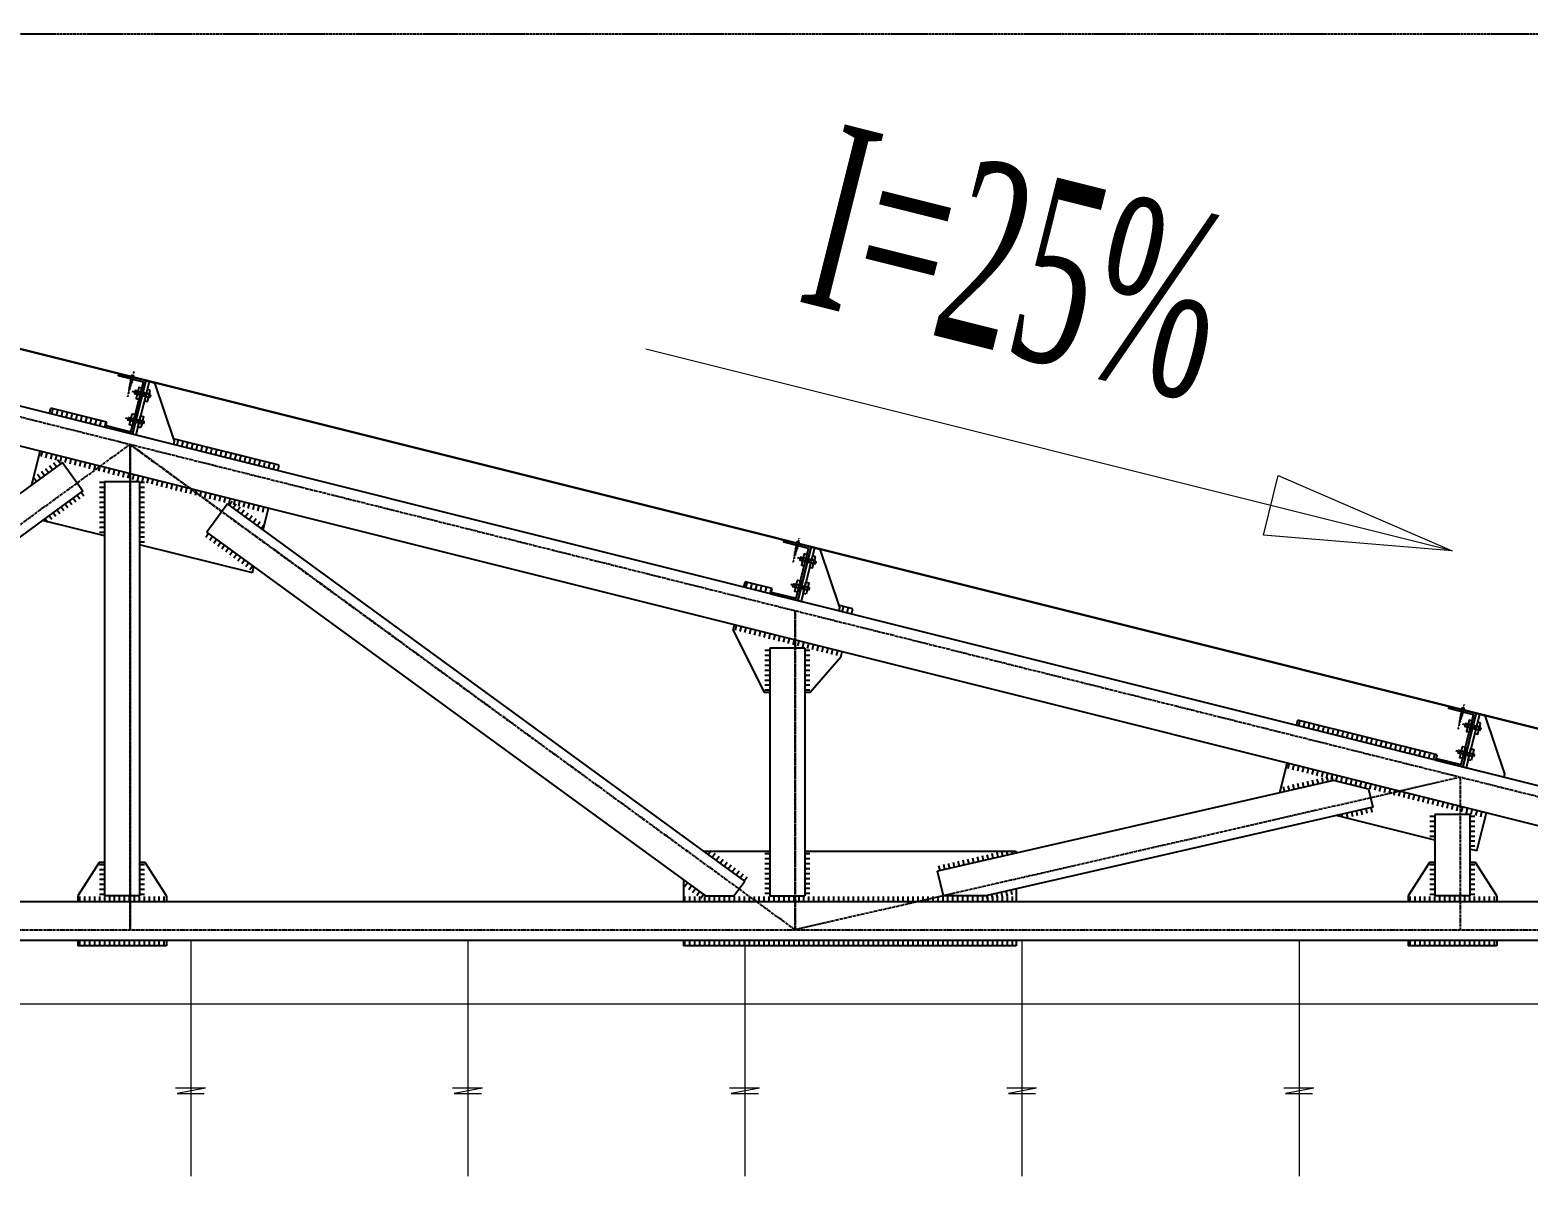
# Model space of a CAD drawing. Header units: millimetres. Extents: x -702765 to 835888, y -645289 to 262.
# Drawn here: x 828795 to 831499, y -292702 to -290635 of the extents above; entities that cross this region are included whole.
import ezdxf
from ezdxf.enums import TextEntityAlignment as Align
from ezdxf.xclip import XClip

# ---------------------------------------------------------------- set-up
doc = ezdxf.new("R2010")
doc.units = ezdxf.units.MM
doc.header["$LTSCALE"] = 0.01
doc.header["$XCLIPFRAME"] = 0
doc.linetypes.add('CENTER', pattern=[2, 1.25, -0.25, 0.25, -0.25])
doc.linetypes.add('CENTERX2', pattern=[4, 2.5, -0.5, 0.5, -0.5])
for name, color, linetype, lineweight in [('251-netdim', 251, 'Continuous', 13), ('cac net ky hieu', 21, 'Continuous', 13), ('CAT', 30, 'Continuous', 30), ('S-TEXT', 7, 'Continuous', 15), ('THAY PHU', 163, 'Continuous', 15)]:
    doc.layers.add(name, color=color, linetype=linetype, lineweight=lineweight)
for name, color, linetype in [('HACTH', 9, 'Continuous'), ('HATCH', 8, 'Continuous'), ('manh', 8, 'Continuous'), ('TEXT', 2, 'Continuous'), ('THAY', 7, 'Continuous'), ('truc', 8, 'CENTER')]:
    doc.layers.add(name, color=color, linetype=linetype)
doc.styles.add('DIM', font='ROMANS.shx', dxfattribs={"width": 0.8})
doc.styles.add('ROMANSssss', font='vntimeh.shx', dxfattribs={"width": 0.55})
doc.dimstyles.new('bo di', dxfattribs={"dimscale": 75, "dimtxt": 2, "dimasz": 1, "dimexe": 1.5, "dimexo": 0, "dimgap": 0.75, "dimtad": 1, "dimdec": 0, "dimtxsty": 'DIM', "dimblk": 'ARCHTICK', "dimcen": 2.5, "dimdle": 1.5, "dimclrd": 256, "dimclre": 256, "dimclrt": 3, "dimadec": 0, "dimazin": 0, "dimtfac": 1, "dimtdec": 0, "dimtix": 1, "dimtmove": 2, "dimatfit": 3, "dimldrblk": 'ARCHTICK', "dimfxl": 0, "dimarcsym": 0})

# ---------------------------------------------------------------- blocks, each defined once
blk = doc.blocks.new('waer')
at = {"layer": '251-netdim', "linetype": 'ByBlock'}
for p, q in [((0, 232.8), (0, -192.4)), ((26.5, -33.8), (-27.5, -33.8)), ((26.5, -33.8), (-24.5, -43.8)), ((-24.5, -43.8), (24.5, -43.8))]:
    blk.add_line(p, q, dxfattribs=at)
blk = doc.blocks.new('SELF-SCREW')
for p, q in [((-1.44, 0), (1.44, 0)), ((-0.84, 0.84), (-0.84, 0.45)), ((-0.58, 1.01), (-0.67, 1.01)), ((-0.58, 0.28), (-0.67, 0.28)), ((0, -8), (-0.61, 0)), ((-0.58, 1.01), (0.58, 1.01)), ((-0.58, 0.28), (0.58, 0.28)), ((-0.57, 0.28), (-0.57, 0.28)), ((-0.54, 1), (-0.54, 1.01)), ((-0.53, 0.28), (-0.51, 0.29)), ((-0.51, 0.99), (-0.49, 1.01)), ((-0.48, 0.97), (-0.44, 1.01)), ((-0.48, 0.28), (-0.39, 0.37)), ((-0.45, 0.95), (-0.39, 1.01)), ((-0.43, 0.92), (-0.34, 1.01)), ((-0.43, 0.28), (-0.37, 0.34)), ((-0.42, 0.89), (-0.4, 0.9)), ((-0.42, 0.38), (-0.4, 0.4)), ((-0.41, 0.84), (-0.41, 0.84)), ((-0.41, 0.84), (-0.41, 0.45)), ((-0.41, 0.45), (-0.41, 0.45)), ((-0.38, 0.28), (-0.34, 0.31)), ((-0.33, 0.28), (-0.31, 0.3)), ((-0.31, 1), (-0.29, 1.01)), ((-0.28, 0.28), (-0.27, 0.28)), ((-0.24, 1.01), (-0.24, 1.01)), ((0.24, 1.01), (-0.24, 1.01)), ((0.24, 0.28), (-0.24, 0.28)), ((0, -8), (0.61, 0)), ((0.25, 1.01), (0.25, 1.01)), ((0.27, 0.28), (0.27, 0.28)), ((0.29, 1), (0.3, 1.01)), ((0.32, 0.28), (0.42, 0.39)), ((0.33, 0.98), (0.35, 1.01)), ((0.36, 0.96), (0.4, 1.01)), ((0.37, 0.28), (0.44, 0.35)), ((0.38, 0.94), (0.45, 1.01)), ((0.4, 0.9), (0.5, 1.01)), ((0.41, 0.87), (0.41, 0.87)), ((0.41, 0.84), (0.41, 0.45)), ((0.41, 0.42), (0.41, 0.42)), ((0.41, 0.28), (0.46, 0.33)), ((0.46, 0.28), (0.49, 0.3)), ((0.51, 0.28), (0.52, 0.29)), ((0.55, 1.01), (0.55, 1.01)), ((0.56, 0.28), (0.56, 0.28)), ((0.67, 1.01), (0.58, 1.01)), ((0.67, 0.28), (0.58, 0.28)), ((0.84, 0.45), (0.84, 0.84)), ((-0.81, -2.37), (0.94, -0.62)), ((-0.75, -3.13), (0.87, -1.51)), ((-0.69, -3.9), (0.81, -2.4)), ((-0.63, -4.66), (0.74, -3.29)), ((-0.6, -2.58), (0.7, -1.27)), ((-0.58, -5.42), (0.67, -4.17)), ((-0.54, -3.34), (0.63, -2.16)), ((-0.52, -6.18), (0.6, -5.06)), ((-0.49, -4.1), (0.57, -3.05)), ((-0.46, -6.94), (0.54, -5.95)), ((-0.43, -4.86), (0.5, -3.93)), ((-0.37, -5.62), (0.43, -4.82)), ((-0.31, -6.39), (0.36, -5.71))]:
    blk.add_line(p, q)
blk.add_lwpolyline([(-1.44, 0), (-1.44, 0.28), (1.44, 0.28), (1.44, 0)])
for centre, start, end in [((-0.67, 0.84), 90, 180), ((-0.67, 0.45), 180, 270), ((-0.58, 0.84), 0, 90), ((-0.58, 0.45), 270, 360), ((-0.24, 0.84), 90, 180), ((-0.24, 0.45), 180, 270), ((0.24, 0.84), 360, 90), ((0.24, 0.45), 270, 0), ((0.58, 0.84), 90, 180), ((0.58, 0.45), 180, 270), ((0.67, 0.84), 0, 90), ((0.67, 0.45), 270, 360)]:
    blk.add_arc(centre, 0.168, start, end)
at = {"layer": 'truc'}
blk.add_line((0, 3.11), (0, -11.13), dxfattribs=at)
blk = doc.blocks.new('maimai')
at = {"layer": 'CAT', "linetype": 'ByBlock'}
blk.add_line((0, 1124.6), (6478.4, -495), dxfattribs=at)
at = {"layer": 'HACTH', "linetype": 'ByBlock'}
for p, q in [((2359, 431.8), (2361.1, 440.5)), ((2367.6, 429.6), (2369.8, 438.3)), ((2376.3, 427.4), (2378.5, 436.1)), ((2385, 425.2), (2387.2, 433.9)), ((2393.7, 423.1), (2395.9, 431.8)), ((2402.4, 420.9), (2404.6, 429.6)), ((2411.1, 418.7), (2413.3, 427.4)), ((2419.8, 416.6), (2422, 425.2)), ((2428.5, 414.4), (2430.7, 423.1)), ((2437.2, 412.2), (2439.4, 420.9)), ((2445.9, 410), (2448, 418.7)), ((2454.6, 407.9), (2456.7, 416.6)), ((2585, 375.3), (2587.1, 384)), ((2593.6, 373.1), (2595.8, 381.8)), ((2602.3, 370.9), (2604.5, 379.6)), ((2339.8, 355.2), (2342, 363.9)), ((2348.5, 353), (2350.7, 361.7)), ((2357.2, 350.8), (2359.4, 359.5)), ((2365.9, 348.6), (2368.1, 357.3)), ((2374.6, 346.5), (2376.7, 355.2)), ((2383.3, 344.3), (2385.4, 353)), ((2611, 368.7), (2613.2, 377.4)), ((2619.7, 366.6), (2621.9, 375.3)), ((2628.4, 364.4), (2630.6, 373.1)), ((2637.1, 362.2), (2639.3, 370.9)), ((2645.8, 360), (2648, 368.7)), ((2654.5, 357.9), (2656.7, 366.6)), ((2663.2, 355.7), (2665.4, 364.4)), ((2671.9, 353.5), (2674.1, 362.2)), ((2680.6, 351.4), (2682.7, 360)), ((2689.3, 349.2), (2691.4, 357.9)), ((2698, 347), (2700.1, 355.7)), ((2706.6, 344.8), (2708.8, 353.5)), ((2345.6, 320.8), (2340.3, 328.1)), ((2352.8, 326.1), (2347.5, 333.4)), ((2360, 331.4), (2354.8, 338.6)), ((2367.3, 336.7), (2362, 343.9)), ((2374.5, 342), (2369.2, 349.2)), ((2392, 342.1), (2394.1, 350.8)), ((2400.6, 339.9), (2402.8, 348.6)), ((2409.3, 337.8), (2411.5, 346.5)), ((2418, 335.6), (2420.2, 344.3)), ((2426.7, 333.4), (2428.9, 342.1)), ((2435.4, 331.3), (2437.6, 339.9)), ((2444.1, 329.1), (2446.3, 337.8)), ((2452.8, 326.9), (2455, 335.6)), ((2461.5, 324.7), (2463.7, 333.4)), ((2470.2, 322.6), (2472.4, 331.3)), ((2478.9, 320.4), (2481.1, 329.1)), ((2487.6, 318.2), (2489.7, 326.9)), ((2496.3, 316), (2498.4, 324.7)), ((2715.3, 342.7), (2717.5, 351.4)), ((2724, 340.5), (2726.2, 349.2)), ((2732.7, 338.3), (2734.9, 347)), ((2741.4, 336.1), (2743.6, 344.8)), ((2750.1, 334), (2752.3, 342.7)), ((2758.8, 331.8), (2761, 340.5)), ((2331.1, 310.3), (2325.8, 317.5)), ((2338.3, 315.6), (2333, 322.8)), ((2454.3, 308.2), (2445.3, 308.2)), ((2454.3, 299.2), (2445.3, 299.2)), ((2505, 313.9), (2507.1, 322.6)), ((2513.6, 311.7), (2515.8, 320.4)), ((2526.2, 308.2), (2517.3, 308.2)), ((2526.2, 299.2), (2517.3, 299.2)), ((2522.3, 309.5), (2524.5, 318.2)), ((2531, 307.4), (2533.2, 316)), ((2539.7, 305.2), (2541.9, 313.9)), ((2548.4, 303), (2550.6, 311.7)), ((2557.1, 300.8), (2559.3, 309.5)), ((2565.8, 298.7), (2568, 307.4)), ((2574.5, 296.5), (2576.7, 305.2)), ((2583.2, 294.3), (2585.4, 303)), ((2591.9, 292.1), (2594.1, 300.8)), ((2600.6, 290), (2602.7, 298.7)), ((2395.2, 268), (2389.9, 275.2)), ((2402.5, 273.3), (2397.2, 280.5)), ((2409.7, 278.5), (2404.4, 285.8)), ((2416.9, 283.8), (2411.6, 291.1)), ((2454.3, 290.3), (2445.3, 290.3)), ((2454.3, 281.3), (2445.3, 281.3)), ((2454.3, 272.4), (2445.3, 272.4)), ((2526.2, 290.3), (2517.3, 290.3)), ((2526.2, 281.3), (2517.3, 281.3)), ((2526.2, 272.4), (2517.3, 272.4)), ((2609.3, 287.8), (2611.4, 296.5)), ((2618, 285.6), (2620.1, 294.3)), ((2626.7, 283.4), (2628.8, 292.1)), ((2635.3, 281.3), (2637.5, 290)), ((2644, 279.1), (2646.2, 287.8)), ((2652.7, 276.9), (2654.9, 285.6)), ((2661.4, 274.8), (2663.6, 283.4)), ((2670.1, 272.6), (2672.3, 281.3)), ((2678.8, 270.4), (2681, 279.1)), ((2679.1, 267.9), (2684.3, 275.1)), ((2687.5, 268.2), (2689.7, 276.9)), ((2696.2, 266.1), (2698.4, 274.8)), ((2704.9, 263.9), (2707.1, 272.6)), ((2713.6, 261.7), (2715.7, 270.4)), ((2351.8, 236.3), (2346.5, 243.5)), ((2359, 241.6), (2353.7, 248.8)), ((2366.3, 246.9), (2361, 254.1)), ((2373.5, 252.1), (2368.2, 259.4)), ((2380.7, 257.4), (2375.5, 264.7)), ((2388, 262.7), (2382.7, 269.9)), ((2454.3, 263.4), (2445.3, 263.4)), ((2454.3, 254.4), (2445.3, 254.4)), ((2454.3, 245.5), (2445.3, 245.5)), ((2526.2, 263.4), (2517.3, 263.4)), ((2526.2, 254.4), (2517.3, 254.4)), ((2526.2, 245.5), (2517.3, 245.5)), ((2686.3, 262.6), (2691.6, 269.8)), ((2693.5, 257.3), (2698.8, 264.6)), ((2700.8, 252), (2706.1, 259.3)), ((2708, 246.8), (2713.3, 254)), ((2715.3, 241.5), (2720.5, 248.7)), ((2722.3, 259.5), (2724.4, 268.2)), ((2722.5, 236.2), (2727.8, 243.4)), ((2731, 257.4), (2733.1, 266.1)), ((2739.7, 255.2), (2741.8, 263.9)), ((2454.3, 236.5), (2445.3, 236.5)), ((2454.3, 227.6), (2445.3, 227.6)), ((2454.3, 218.6), (2445.3, 218.6)), ((2526.2, 236.5), (2517.3, 236.5)), ((2526.2, 227.6), (2517.3, 227.6)), ((2526.2, 218.6), (2517.3, 218.6)), ((2636.7, 209.7), (2641.9, 217)), ((2729.7, 230.9), (2735, 238.2)), ((2737, 225.6), (2742.3, 232.9)), ((2526.2, 209.6), (2517.3, 209.6)), ((2526.2, 200.7), (2517.3, 200.7)), ((2643.9, 204.4), (2649.2, 211.7)), ((2651.1, 199.2), (2656.4, 206.4)), ((2658.4, 193.9), (2663.7, 201.1)), ((2665.6, 188.6), (2670.9, 195.8)), ((2672.9, 183.3), (2678.1, 190.6)), ((2680.1, 178.1), (2685.4, 185.3)), ((2687.4, 172.8), (2692.6, 180)), ((2694.6, 167.5), (2699.9, 174.7)), ((2701.8, 162.2), (2707.1, 169.5)), ((2709.1, 156.9), (2714.4, 164.2)), ((2716.3, 151.7), (2721.6, 158.9)), ((3611.5, 118.6), (3613.7, 127.3)), ((3620.2, 116.4), (3622.4, 125.1)), ((3628.9, 114.3), (3631.1, 123)), ((3637.6, 112.1), (3639.8, 120.8)), ((3646.3, 109.9), (3648.5, 118.6)), ((3655, 107.7), (3657.2, 116.4)), ((3785.4, 75.2), (3787.6, 83.8)), ((3794.1, 73), (3796.3, 81.7)), ((3592.4, 42), (3594.6, 50.7)), ((3601.1, 39.8), (3603.3, 48.5)), ((3609.8, 37.7), (3612, 46.4)), ((3618.5, 35.5), (3620.6, 44.2)), ((3627.2, 33.3), (3629.3, 42)), ((3635.9, 31.1), (3638, 39.8)), ((3644.5, 29), (3646.7, 37.7)), ((3653.2, 26.8), (3655.4, 35.5)), ((3661.9, 24.6), (3664.1, 33.3)), ((3670.6, 22.5), (3672.8, 31.1)), ((3679.3, 20.3), (3681.5, 29)), ((3654.7, 5.4), (3645.8, 5.4)), ((3688, 18.1), (3690.2, 26.8)), ((3696.7, 15.9), (3698.9, 24.6)), ((3705.4, 13.8), (3707.6, 22.5)), ((3714.1, 11.6), (3716.3, 20.3)), ((3726.7, 5.4), (3717.7, 5.4)), ((3722.8, 9.4), (3725, 18.1)), ((3731.5, 7.2), (3733.6, 15.9)), ((3740.2, 5.1), (3742.3, 13.8)), ((3748.9, 2.9), (3751, 11.6)), ((3757.6, 0.7), (3759.7, 9.4)), ((3766.2, -1.5), (3768.4, 7.2)), ((3774.9, -3.6), (3777.1, 5.1)), ((3654.7, -3.6), (3645.8, -3.6)), ((3654.7, -12.5), (3645.8, -12.5)), ((3654.7, -21.5), (3645.8, -21.5)), ((3726.7, -3.6), (3717.7, -3.6)), ((3726.7, -12.5), (3717.7, -12.5)), ((3726.7, -21.5), (3717.7, -21.5)), ((3654.7, -30.5), (3645.8, -30.5)), ((3654.7, -39.4), (3645.8, -39.4)), ((3654.7, -48.4), (3645.8, -48.4)), ((3726.7, -30.5), (3717.7, -30.5)), ((3726.7, -39.4), (3717.7, -39.4)), ((3726.7, -48.4), (3717.7, -48.4)), ((3654.7, -57.3), (3645.8, -57.3)), ((3654.7, -66.3), (3645.8, -66.3)), ((3726.7, -57.3), (3717.7, -57.3)), ((3726.7, -66.3), (3717.7, -66.3)), ((4609, -130.7), (4611.2, -122.1)), ((4617.7, -132.9), (4619.8, -124.2)), ((4626.4, -135.1), (4628.5, -126.4)), ((4635.1, -137.3), (4637.2, -128.6)), ((4643.8, -139.4), (4645.9, -130.7)), ((4652.4, -141.6), (4654.6, -132.9)), ((4661.1, -143.8), (4663.3, -135.1)), ((4669.8, -146), (4672, -137.3)), ((4678.5, -148.1), (4680.7, -139.4)), ((4687.2, -150.3), (4689.4, -141.6)), ((4695.9, -152.5), (4698.1, -143.8)), ((4704.6, -154.6), (4706.8, -146)), ((4713.3, -156.8), (4715.5, -148.1)), ((4722, -159), (4724.2, -150.3)), ((4730.7, -161.2), (4732.9, -152.5)), ((4739.4, -163.3), (4741.5, -154.6)), ((4748.1, -165.5), (4750.2, -156.8)), ((4756.8, -167.7), (4758.9, -159)), ((4765.4, -169.9), (4767.6, -161.2)), ((4774.1, -172), (4776.3, -163.3)), ((4782.8, -174.2), (4785, -165.5)), ((4791.5, -176.4), (4793.7, -167.7)), ((4800.2, -178.6), (4802.4, -169.9)), ((4808.9, -180.7), (4811.1, -172)), ((4817.6, -182.9), (4819.8, -174.2)), ((4826.3, -185.1), (4828.5, -176.4)), ((4835, -187.2), (4837.2, -178.6)), ((4843.7, -189.4), (4845.9, -180.7)), ((4852.4, -191.6), (4854.5, -182.9)), ((4589.8, -207.3), (4592, -198.7)), ((4598.5, -209.5), (4600.7, -200.8)), ((4607.2, -211.7), (4609.4, -203)), ((4615.9, -213.9), (4618.1, -205.2)), ((4624.6, -216), (4626.8, -207.3)), ((4633.3, -218.2), (4635.5, -209.5)), ((4642, -220.4), (4644.2, -211.7)), ((4650.7, -222.6), (4652.9, -213.9)), ((4659.4, -224.7), (4661.5, -216)), ((4583.3, -249), (4581.3, -240.3)), ((4592.1, -247), (4590.1, -238.3)), ((4600.8, -245), (4598.8, -236.3)), ((4609.5, -243), (4607.5, -234.3)), ((4618.3, -241), (4616.3, -232.3)), ((4627, -239), (4625, -230.3)), ((4635.7, -237), (4633.7, -228.3)), ((4644.5, -235), (4642.5, -226.3)), ((4653.2, -233), (4651.2, -224.3)), ((4661.9, -231), (4659.9, -222.3)), ((4668.1, -226.9), (4670.2, -218.2)), ((4670.7, -229), (4668.7, -220.3)), ((4676.8, -229.1), (4678.9, -220.4)), ((4685.4, -231.3), (4687.6, -222.6)), ((4694.1, -233.4), (4696.3, -224.7)), ((4702.8, -235.6), (4705, -226.9)), ((4711.5, -237.8), (4713.7, -229.1)), ((4720.2, -239.9), (4722.4, -231.3)), ((4728.9, -242.1), (4731.1, -233.4)), ((4737.6, -244.3), (4739.8, -235.6)), ((4746.3, -246.5), (4748.5, -237.8)), ((4755, -248.6), (4757.2, -239.9)), ((4763.7, -250.8), (4765.9, -242.1)), ((4772.4, -253), (4774.5, -244.3)), ((4781.1, -255.2), (4783.2, -246.5)), ((4789.8, -257.3), (4791.9, -248.6)), ((4798.5, -259.5), (4800.6, -250.8)), ((4807.1, -261.7), (4809.3, -253)), ((4815.8, -263.8), (4818, -255.2)), ((4824.5, -266), (4826.7, -257.3)), ((4833.2, -268.2), (4835.4, -259.5)), ((4841.9, -270.4), (4844.1, -261.7)), ((4850.6, -272.5), (4852.8, -263.8)), ((4859.3, -274.7), (4861.5, -266)), ((4868, -276.9), (4870.2, -268.2)), ((4688.3, -295.2), (4687.1, -289.9)), ((4697.8, -296.6), (4695.8, -287.9)), ((4706.6, -294.6), (4704.6, -285.9)), ((4715.3, -292.6), (4713.3, -283.9)), ((4724, -290.6), (4722, -281.9)), ((4732.8, -288.6), (4730.8, -279.9)), ((4741.5, -286.6), (4739.5, -277.9)), ((4854.8, -293.8), (4845.8, -293.8)), ((4876.7, -279.1), (4878.9, -270.4)), ((4885.4, -281.2), (4887.5, -272.5)), ((4894.1, -283.4), (4896.2, -274.7)), ((4902.8, -285.6), (4904.9, -276.9)), ((4911.5, -287.8), (4913.6, -279.1)), ((4926.8, -293.8), (4917.8, -293.8)), ((4920.1, -289.9), (4922.3, -281.2)), ((4928.8, -292.1), (4931, -283.4)), ((4937.5, -294.3), (4939.7, -285.6)), ((4854.8, -302.8), (4845.8, -302.8)), ((4854.8, -311.8), (4845.8, -311.8)), ((4854.8, -320.7), (4845.8, -320.7)), ((4926.8, -302.8), (4917.8, -302.8)), ((4926.8, -311.8), (4917.8, -311.8)), ((4926.8, -320.7), (4917.8, -320.7)), ((4854.8, -329.7), (4845.8, -329.7)), ((4926.8, -329.7), (4917.8, -329.7)), ((4926.8, -338.6), (4917.8, -338.6)), ((4926.8, -347.6), (4917.8, -347.6)), ((3543.3, -362.1), (3548.6, -354.9)), ((3550.6, -367.4), (3555.9, -360.2)), ((3557.8, -372.7), (3563.1, -365.4)), ((3565.1, -378), (3570.3, -370.7)), ((3572.3, -383.2), (3577.6, -376)), ((3654.7, -361.3), (3645.8, -361.3)), ((3654.7, -370.2), (3645.8, -370.2)), ((3726.7, -361.3), (3717.7, -361.3)), ((3726.7, -370.2), (3717.7, -370.2)), ((3988, -385.4), (3986, -376.7)), ((3996.7, -383.4), (3994.7, -374.7)), ((4005.4, -381.4), (4003.4, -372.7)), ((4014.2, -379.4), (4012.2, -370.7)), ((4022.9, -377.4), (4020.9, -368.7)), ((4031.6, -375.4), (4029.6, -366.7)), ((4040.4, -373.4), (4038.4, -364.7)), ((4049.1, -371.4), (4047.1, -362.7)), ((4057.8, -369.4), (4055.8, -360.7)), ((4066.6, -367.4), (4064.6, -358.7)), ((4075.3, -365.4), (4073.3, -356.7)), ((4084, -363.4), (4082.5, -356.9)), ((4092.8, -361.4), (4091.7, -356.9)), ((2454.3, -380.8), (2445.3, -380.8)), ((2454.3, -389.8), (2445.3, -389.8)), ((2454.3, -398.7), (2445.3, -398.7)), ((2526.2, -380.8), (2517.3, -380.8)), ((2526.2, -389.8), (2517.3, -389.8)), ((2526.2, -398.7), (2517.3, -398.7)), ((3579.5, -388.5), (3584.8, -381.3)), ((3586.8, -393.8), (3592.1, -386.6)), ((3594, -399.1), (3599.3, -391.8)), ((3601.3, -404.4), (3606.5, -397.1)), ((3608.5, -409.6), (3613.8, -402.4)), ((3654.7, -379.2), (3645.8, -379.2)), ((3654.7, -388.1), (3645.8, -388.1)), ((3654.7, -397.1), (3645.8, -397.1)), ((3726.7, -379.2), (3717.7, -379.2)), ((3726.7, -388.1), (3717.7, -388.1)), ((3726.7, -397.1), (3717.7, -397.1)), ((3961.8, -391.4), (3959.8, -382.7)), ((3970.5, -389.4), (3968.5, -380.7)), ((3979.2, -387.4), (3977.2, -378.7)), ((4854.8, -380.8), (4845.8, -380.8)), ((4854.8, -389.8), (4845.8, -389.8)), ((4854.8, -398.7), (4845.8, -398.7)), ((4926.8, -380.8), (4917.8, -380.8)), ((4926.8, -389.8), (4917.8, -389.8)), ((4926.8, -398.7), (4917.8, -398.7)), ((2454.3, -407.7), (2445.3, -407.7)), ((2454.3, -416.6), (2445.3, -416.6)), ((2454.3, -425.6), (2445.3, -425.6)), ((2526.2, -407.7), (2517.3, -407.7)), ((2526.2, -416.6), (2517.3, -416.6)), ((2526.2, -425.6), (2517.3, -425.6)), ((3500.9, -420.3), (3506.2, -413)), ((3508.2, -425.6), (3513.5, -418.3)), ((3515.4, -430.8), (3520.7, -423.6)), ((3522.7, -436.1), (3527.9, -428.9)), ((3654.7, -406.1), (3645.8, -406.1)), ((3654.7, -415), (3645.8, -415)), ((3654.7, -424), (3645.8, -424)), ((3726.7, -406.1), (3717.7, -406.1)), ((3726.7, -415), (3717.7, -415)), ((3726.7, -424), (3717.7, -424)), ((4074.6, -439.4), (4072.6, -430.7)), ((4083.3, -437.4), (4081.3, -428.7)), ((4092, -435.4), (4090, -426.7)), ((4854.8, -407.7), (4845.8, -407.7)), ((4854.8, -416.6), (4845.8, -416.6)), ((4854.8, -425.6), (4845.8, -425.6)), ((4926.8, -407.7), (4917.8, -407.7)), ((4926.8, -416.6), (4917.8, -416.6)), ((4926.8, -425.6), (4917.8, -425.6)), ((2409.6, -447.1), (2409.6, -438.1)), ((2418.6, -447.1), (2418.6, -438.1)), ((2427.5, -447.1), (2427.5, -438.1)), ((2436.5, -447.1), (2436.5, -438.1)), ((2454.3, -434.6), (2445.3, -434.6)), ((2445.4, -447.1), (2445.4, -438.1)), ((2454.4, -447.1), (2454.4, -438.1)), ((2463.4, -447.1), (2463.4, -438.1)), ((2472.3, -447.1), (2472.3, -438.1)), ((2481.3, -447.1), (2481.3, -438.1)), ((2490.2, -447.1), (2490.2, -438.1)), ((2499.2, -447.1), (2499.2, -438.1)), ((2508.2, -447.1), (2508.2, -438.1)), ((2517.1, -447.1), (2517.1, -438.1)), ((2526.2, -434.6), (2517.3, -434.6)), ((2526.1, -447.1), (2526.1, -438.1)), ((2535, -447.1), (2535, -438.1)), ((2544, -447.1), (2544, -438.1)), ((2553, -447.1), (2553, -438.1)), ((2561.9, -447.1), (2561.9, -438.1)), ((3501.2, -447.1), (3501.2, -438.1)), ((3510.2, -447.1), (3510.2, -438.1)), ((3519.2, -447.1), (3519.2, -438.1)), ((3528.1, -447.1), (3528.1, -438.1)), ((3529.9, -441.4), (3535.2, -434.2)), ((3537.1, -447.1), (3537.1, -438.1)), ((3546, -447.1), (3546, -438.1)), ((3555, -447.1), (3555, -438.1)), ((3564, -447.1), (3564, -438.1)), ((3572.9, -447.1), (3572.9, -438.1)), ((3581.9, -447.1), (3581.9, -438.1)), ((3590.8, -447.1), (3590.8, -438.1)), ((3599.8, -447.1), (3599.8, -438.1)), ((3608.8, -447.1), (3608.8, -438.1)), ((3617.7, -447.1), (3617.7, -438.1)), ((3626.7, -447.1), (3626.7, -438.1)), ((3635.6, -447.1), (3635.6, -438.1)), ((3644.6, -447.1), (3644.6, -438.1)), ((3654.7, -432.9), (3645.8, -432.9)), ((3653.6, -447.1), (3653.6, -438.1)), ((3662.5, -447.1), (3662.5, -438.1)), ((3671.5, -447.1), (3671.5, -438.1)), ((3680.4, -447.1), (3680.4, -438.1)), ((3689.4, -447.1), (3689.4, -438.1)), ((3698.4, -447.1), (3698.4, -438.1)), ((3707.3, -447.1), (3707.3, -438.1)), ((3716.3, -447.1), (3716.3, -438.1)), ((3726.7, -432.9), (3717.7, -432.9)), ((3725.2, -447.1), (3725.2, -438.1)), ((3734.2, -447.1), (3734.2, -438.1)), ((3743.2, -447.1), (3743.2, -438.1)), ((3752.1, -447.1), (3752.1, -438.1)), ((3761.1, -447.1), (3761.1, -438.1)), ((3770, -447.1), (3770, -438.1)), ((3779, -447.1), (3779, -438.1)), ((3788, -447.1), (3788, -438.1)), ((3796.9, -447.1), (3796.9, -438.1)), ((3805.9, -447.1), (3805.9, -438.1)), ((3814.8, -447.1), (3814.8, -438.1)), ((3823.8, -447.1), (3823.8, -438.1)), ((3832.8, -447.1), (3832.8, -438.1)), ((3841.7, -447.1), (3841.7, -438.1)), ((3850.7, -447.1), (3850.7, -438.1)), ((3859.6, -447.1), (3859.6, -438.1)), ((3868.6, -447.1), (3868.6, -438.1)), ((3877.6, -447.1), (3877.6, -438.1)), ((3886.5, -447.1), (3886.5, -438.1)), ((3895.5, -447.1), (3895.5, -438.1)), ((3904.4, -447.1), (3904.4, -438.1)), ((3913.4, -447.1), (3913.4, -438.1)), ((3922.4, -447.1), (3922.4, -438.1)), ((3931.3, -447.1), (3931.3, -438.1)), ((3940.3, -447.1), (3940.3, -438.1)), ((3949.2, -447.1), (3949.2, -438.1)), ((3958.2, -447.1), (3958.2, -438.1)), ((3967.2, -447.1), (3967.2, -438.1)), ((3976.1, -447.1), (3976.1, -438.1)), ((3985.1, -447.1), (3985.1, -438.1)), ((3994, -447.1), (3994, -438.1)), ((4003, -447.1), (4003, -438.1)), ((4012, -447.1), (4012, -438.1)), ((4020.9, -447.1), (4020.9, -438.1)), ((4029.9, -447.1), (4029.9, -438.1)), ((4038.8, -447.1), (4038.8, -438.1)), ((4048.4, -445.4), (4046.4, -436.7)), ((4047.8, -447.1), (4047.8, -438.1)), ((4057.1, -443.4), (4055.1, -434.7)), ((4056.8, -447.1), (4056.8, -438.1)), ((4065.8, -441.4), (4063.8, -432.7)), ((4065.7, -447.1), (4065.7, -438.1)), ((4074.7, -447.1), (4074.7, -438.1)), ((4083.6, -447.1), (4083.6, -438.1)), ((4092.6, -447.1), (4092.6, -438.1)), ((4810, -447.1), (4810, -438.1)), ((4818.9, -447.1), (4818.9, -438.1)), ((4827.9, -447.1), (4827.9, -438.1)), ((4836.8, -447.1), (4836.8, -438.1)), ((4854.8, -434.6), (4845.8, -434.6)), ((4845.8, -447.1), (4845.8, -438.1)), ((4854.8, -447.1), (4854.8, -438.1)), ((4863.7, -447.1), (4863.7, -438.1)), ((4872.7, -447.1), (4872.7, -438.1)), ((4881.6, -447.1), (4881.6, -438.1)), ((4890.6, -447.1), (4890.6, -438.1)), ((4899.6, -447.1), (4899.6, -438.1)), ((4908.5, -447.1), (4908.5, -438.1)), ((4917.5, -447.1), (4917.5, -438.1)), ((4926.8, -434.6), (4917.8, -434.6)), ((4926.4, -447.1), (4926.4, -438.1)), ((4935.4, -447.1), (4935.4, -438.1)), ((4944.4, -447.1), (4944.4, -438.1)), ((4953.3, -447.1), (4953.3, -438.1)), ((4962.3, -447.1), (4962.3, -438.1)), ((2409.6, -526), (2409.6, -517.1)), ((2418.6, -526), (2418.6, -517.1)), ((2427.5, -526), (2427.5, -517.1)), ((2436.5, -526), (2436.5, -517.1)), ((2445.4, -526), (2445.4, -517.1)), ((2454.4, -526), (2454.4, -517.1)), ((2463.4, -526), (2463.4, -517.1)), ((2472.3, -526), (2472.3, -517.1)), ((2481.3, -526), (2481.3, -517.1)), ((2490.2, -526), (2490.2, -517.1)), ((2499.2, -526), (2499.2, -517.1)), ((2508.2, -526), (2508.2, -517.1)), ((2517.1, -526), (2517.1, -517.1)), ((2526.1, -526), (2526.1, -517.1)), ((2535, -526), (2535, -517.1)), ((2544, -526), (2544, -517.1)), ((2553, -526), (2553, -517.1)), ((2561.9, -526), (2561.9, -517.1)), ((3501.2, -526), (3501.2, -517.1)), ((3510.2, -526), (3510.2, -517.1)), ((3519.2, -526), (3519.2, -517.1)), ((3528.1, -526), (3528.1, -517.1)), ((3537.1, -526), (3537.1, -517.1)), ((3546, -526), (3546, -517.1)), ((3555, -526), (3555, -517.1)), ((3564, -526), (3564, -517.1)), ((3572.9, -526), (3572.9, -517.1)), ((3581.9, -526), (3581.9, -517.1)), ((3590.8, -526), (3590.8, -517.1)), ((3599.8, -526), (3599.8, -517.1)), ((3608.8, -526), (3608.8, -517.1)), ((3617.7, -526), (3617.7, -517.1)), ((3626.7, -526), (3626.7, -517.1)), ((3635.6, -526), (3635.6, -517.1)), ((3644.6, -526), (3644.6, -517.1)), ((3653.6, -526), (3653.6, -517.1)), ((3662.5, -526), (3662.5, -517.1)), ((3671.5, -526), (3671.5, -517.1)), ((3680.4, -526), (3680.4, -517.1)), ((3689.4, -526), (3689.4, -517.1)), ((3698.4, -526), (3698.4, -517.1)), ((3707.3, -526), (3707.3, -517.1)), ((3716.3, -526), (3716.3, -517.1)), ((3725.2, -526), (3725.2, -517.1)), ((3734.2, -526), (3734.2, -517.1)), ((3743.2, -526), (3743.2, -517.1)), ((3752.1, -526), (3752.1, -517.1)), ((3761.1, -526), (3761.1, -517.1)), ((3770, -526), (3770, -517.1)), ((3779, -526), (3779, -517.1)), ((3788, -526), (3788, -517.1)), ((3796.9, -526), (3796.9, -517.1)), ((3805.9, -526), (3805.9, -517.1)), ((3814.8, -526), (3814.8, -517.1)), ((3823.8, -526), (3823.8, -517.1)), ((3832.8, -526), (3832.8, -517.1)), ((3841.7, -526), (3841.7, -517.1)), ((3850.7, -526), (3850.7, -517.1)), ((3859.6, -526), (3859.6, -517.1)), ((3868.6, -526), (3868.6, -517.1)), ((3877.6, -526), (3877.6, -517.1)), ((3886.5, -526), (3886.5, -517.1)), ((3895.5, -526), (3895.5, -517.1)), ((3904.4, -526), (3904.4, -517.1)), ((3913.4, -526), (3913.4, -517.1)), ((3922.4, -526), (3922.4, -517.1)), ((3931.3, -526), (3931.3, -517.1)), ((3940.3, -526), (3940.3, -517.1)), ((3949.2, -526), (3949.2, -517.1)), ((3958.2, -526), (3958.2, -517.1)), ((3967.2, -526), (3967.2, -517.1)), ((3976.1, -526), (3976.1, -517.1)), ((3985.1, -526), (3985.1, -517.1)), ((3994, -526), (3994, -517.1)), ((4003, -526), (4003, -517.1)), ((4012, -526), (4012, -517.1)), ((4020.9, -526), (4020.9, -517.1)), ((4029.9, -526), (4029.9, -517.1)), ((4038.8, -526), (4038.8, -517.1)), ((4047.8, -526), (4047.8, -517.1)), ((4056.8, -526), (4056.8, -517.1)), ((4065.7, -526), (4065.7, -517.1)), ((4074.7, -526), (4074.7, -517.1)), ((4083.6, -526), (4083.6, -517.1)), ((4092.6, -526), (4092.6, -517.1)), ((4810, -526), (4810, -517.1)), ((4818.9, -526), (4818.9, -517.1)), ((4827.9, -526), (4827.9, -517.1)), ((4836.8, -526), (4836.8, -517.1)), ((4845.8, -526), (4845.8, -517.1)), ((4854.8, -526), (4854.8, -517.1)), ((4863.7, -526), (4863.7, -517.1)), ((4872.7, -526), (4872.7, -517.1)), ((4881.6, -526), (4881.6, -517.1)), ((4890.6, -526), (4890.6, -517.1)), ((4899.6, -526), (4899.6, -517.1)), ((4908.5, -526), (4908.5, -517.1)), ((4917.5, -526), (4917.5, -517.1)), ((4926.4, -526), (4926.4, -517.1)), ((4935.4, -526), (4935.4, -517.1)), ((4944.4, -526), (4944.4, -517.1)), ((4953.3, -526), (4953.3, -517.1)), ((4962.3, -526), (4962.3, -517.1))]:
    blk.add_line(p, q, dxfattribs=at)
at = {"layer": 'manh', "linetype": 'ByBlock'}
for p, q in [((2534.8, 490.9), (2510.5, 393.9)), ((3735.2, 190.8), (3711, 93.8)), ((4935.3, -109.3), (4911.1, -206.3))]:
    blk.add_line(p, q, dxfattribs=at)
at = {"layer": 'manh', "ltscale": 50}
for points in [[(2480.2, 504.5), (2528.7, 492.4), (2504.5, 395.4), (2456, 407.5), (2456.9, 411.1), (2501.8, 399.9), (2524.2, 489.7), (2479.3, 500.9), (2480.2, 504.5)], [(3680.7, 204.4), (3729.2, 192.3), (3704.9, 95.3), (3656.4, 107.4), (3657.3, 111), (3702.2, 99.8), (3724.6, 189.6), (3679.8, 200.8), (3680.7, 204.4)], [(4880.8, -95.6), (4929.3, -107.7), (4905, -204.8), (4856.5, -192.6), (4857.4, -189), (4902.3, -200.2), (4924.7, -110.5), (4879.8, -99.2), (4880.8, -95.6)]]:
    blk.add_lwpolyline(points, dxfattribs=at)
for points in [[(2544.5, 488.5), (2544.5, 488.5), (2580, 382.9), (2578.5, 376.9), (2504.5, 395.4), (2528.7, 492.4)], [(3744.9, 188.3), (3744.9, 188.3), (3780.4, 82.8), (3778.9, 76.8), (3704.9, 95.3), (3729.2, 192.3)], [(4945, -111.7), (4945, -111.7), (4980.5, -217.2), (4979, -223.2), (4905, -204.8), (4929.3, -107.7)]]:
    blk.add_lwpolyline(points, close=True, dxfattribs=at)
at = {"layer": 'manh', "linetype": 'ByBlock'}
for points in [[(2537.2, 467.2), (2509.4, 474.1), (2508, 468.8), (2535.9, 461.8)], [(2521.4, 478.6), (2516.1, 479.9), (2511, 459.8), (2516.4, 458.4)], [(2536.5, 474.8), (2531.1, 476.2), (2526.1, 456), (2531.4, 454.7)], [(2523.8, 413.6), (2496, 420.6), (2497.3, 425.9), (2525.2, 419)], [(2504.5, 411), (2499.2, 412.3), (2504.2, 432.5), (2509.6, 431.1)], [(2519.6, 407.2), (2514.2, 408.6), (2519.3, 428.7), (2524.6, 427.4)], [(3737.7, 167.1), (3709.8, 174), (3708.5, 168.7), (3736.3, 161.7)], [(3721.9, 178.5), (3716.5, 179.8), (3711.5, 159.7), (3716.8, 158.3)], [(3736.9, 174.7), (3731.6, 176.1), (3726.5, 155.9), (3731.9, 154.6)], [(3724.3, 113.5), (3696.4, 120.5), (3697.8, 125.8), (3725.6, 118.9)], [(3705, 110.9), (3699.6, 112.2), (3704.6, 132.4), (3710, 131)], [(3720, 107.1), (3714.7, 108.5), (3719.7, 128.6), (3725.1, 127.3)], [(4937.7, -133), (4909.9, -126), (4908.6, -131.3), (4936.4, -138.3)], [(4921.9, -121.5), (4916.6, -120.2), (4911.5, -140.3), (4916.9, -141.7)], [(4937, -125.3), (4931.7, -124), (4926.6, -144.1), (4932, -145.5)], [(4924.4, -186.5), (4896.5, -179.5), (4897.9, -174.2), (4925.7, -181.2)], [(4905.1, -189.1), (4899.7, -187.8), (4904.7, -167.6), (4910.1, -169)], [(4920.1, -192.9), (4914.8, -191.6), (4919.8, -171.4), (4925.2, -172.8)]]:
    blk.add_lwpolyline(points, close=True, dxfattribs=at)
at = {"layer": 'THAY', "linetype": 'ByBlock'}
for p, q in [((6261.3, -543.8), (26.7, 1014.8)), ((6261.3, -616), (9.7, 946.9)), ((2355.1, 432.7), (2357.5, 442.4)), ((2458.4, 417.2), (2357.5, 442.4)), ((2456, 407.5), (2458.4, 417.2)), ((2769.4, 339.5), (2578.6, 387.2)), ((2323, 304.4), (2338.1, 364.8)), ((2378, 344.5), (1376.2, -386.2)), ((2378, 344.5), (2415.2, 293.6)), ((2767, 329.8), (2769.4, 339.5)), ((2454.3, 309.7), (2454.3, -437.1)), ((2517.3, 309.7), (2454.3, 309.7)), ((2517.3, 309.7), (2517.3, -437.1)), ((2415.2, 293.6), (1413.3, -437.1)), ((2676.1, 270), (2639, 219.1)), ((3609.3, -410.2), (2676.1, 270)), ((2740.3, 223.2), (2750, 261.9)), ((2454.3, 212.1), (2341.9, 240.2)), ((3539.2, -437.1), (2639, 219.1)), ((2720.9, 145.4), (2517.3, 196.3)), ((2720.9, 145.4), (2723.8, 157.3)), ((3607.9, 119.5), (3610.3, 129.2)), ((3658.8, 117.1), (3610.3, 129.2)), ((3656.4, 107.4), (3658.8, 117.1)), ((3804.4, 80.7), (3778.6, 87.2)), ((3801.9, 71), (3804.4, 80.7)), ((3588.5, 41.9), (3590.9, 51.6)), ((3588.5, 41.9), (3644.7, -70.4)), ((3654.7, 9.6), (3654.7, -437.1)), ((3717.7, 9.6), (3654.7, 9.6)), ((3717.7, 9.6), (3717.7, -437.1)), ((3782.5, -6.6), (3785, 3.1)), ((3782.5, -6.6), (3727.7, -70.4)), ((3654.7, -70.4), (3644.7, -70.4)), ((3727.7, -70.4), (3717.7, -70.4)), ((4605.1, -129.8), (4607.6, -120.1)), ((4858.9, -182.9), (4607.6, -120.1)), ((4856.5, -192.6), (4858.9, -182.9)), ((4574.8, -251), (4588.2, -197.7)), ((4671.5, -228.8), (3957.5, -392.4)), ((4735.2, -244.7), (4671.5, -228.8)), ((4735.2, -244.7), (4742.6, -277.2)), ((4742.6, -277.2), (4044.5, -437.1)), ((4854.8, -336.8), (4676.7, -292.3)), ((4854.8, -290.4), (4854.8, -437.1)), ((4917.8, -290.4), (4854.8, -290.4)), ((4917.8, -290.4), (4917.8, -437.1)), ((4930.5, -355.8), (4947.6, -287.5)), ((2444.3, -377.1), (2405.8, -437.1)), ((2454.3, -377.1), (2444.3, -377.1)), ((2527.3, -377.1), (2517.3, -377.1)), ((2565.8, -437.1), (2527.3, -377.1)), ((3654.7, -356.9), (3536.2, -356.9)), ((4099.1, -356.9), (3717.7, -356.9)), ((4099.1, -356.9), (4099.1, -360)), ((4844.8, -377.1), (4806.3, -437.1)), ((4854.8, -377.1), (4844.8, -377.1)), ((4930.5, -355.8), (4917.8, -352.6)), ((4927.8, -377.1), (4917.8, -377.1)), ((4966.3, -437.1), (4927.8, -377.1)), ((3967.8, -437.1), (3957.5, -392.4)), ((3499, -407.8), (3499, -447.1)), ((3589.7, -437.1), (3609.3, -410.2)), ((4099.1, -424.6), (4099.1, -447.1)), ((1310.1, -447.1), (5544.5, -447.1)), ((2405.8, -437.1), (2405.8, -447.1)), ((2517.3, -437.1), (2454.3, -437.1)), ((2565.8, -437.1), (2565.8, -447.1)), ((3539.2, -437.1), (3589.7, -437.1)), ((3654.7, -437.1), (3717.7, -437.1)), ((4044.5, -437.1), (3967.8, -437.1)), ((4806.3, -437.1), (4806.3, -447.1)), ((4917.8, -437.1), (4854.8, -437.1)), ((4917.8, -437.1), (4854.8, -437.1)), ((4966.3, -437.1), (4966.3, -447.1)), ((1310.1, -517.1), (5679.5, -517.1)), ((2405.8, -517.1), (2405.8, -527.1)), ((2565.8, -527.1), (2405.8, -527.1)), ((2565.8, -517.1), (2565.8, -527.1)), ((3499, -517.1), (3499, -527.1)), ((4099.1, -527.1), (3499, -527.1)), ((4099.1, -517.1), (4099.1, -527.1)), ((4806.3, -517.1), (4806.3, -527.1)), ((4966.3, -527.1), (4806.3, -527.1)), ((4966.3, -517.1), (4966.3, -527.1))]:
    blk.add_line(p, q, dxfattribs=at)
at = {"layer": 'truc', "linetype": 'CENTERX2', "ltscale": 200}
for p, q in [((6261.2, -563.4), (0, 1001.9)), ((2539.1, 463.9), (2504.1, 472.6)), ((2527.1, 415.7), (2492, 424.4)), ((2500.2, 377.4), (1300.1, -498.1)), ((2499.9, 376.9), (2499.9, -498.1)), ((3700.3, -498.1), (2499.9, 376.9)), ((2500.2, 377.4), (2500.2, -498.1)), ((3700.3, -498.1), (2500.2, 377.4)), ((3739.6, 163.8), (3704.5, 172.5)), ((3727.5, 115.6), (3692.5, 124.3)), ((3700.3, 77.1), (3700.3, -498.1)), ((3700.3, -498.1), (3700.3, 76.8)), ((4939.6, -136.3), (4904.6, -127.5)), ((4927.6, -184.5), (4892.6, -175.7)), ((4900.4, -223.2), (3700.3, -498.1)), ((4900.4, -223.2), (3700.3, -498.1)), ((4900.4, -223.2), (4900.4, -498.1)), ((4900.4, -223.2), (4900.4, -498.1)), ((-6000, -498.1), (6000, -498.1))]:
    blk.add_line(p, q, dxfattribs=at)
at = {"layer": 'S-TEXT', "xscale": 3.27165310156341, "yscale": 3.27165310156341, "zscale": 3.27165310156341, "rotation": 345.9637565320735}
for p in [(2504.4, 498.3), (3704.9, 198.2), (4905, -101.8)]:
    blk.add_blockref('SELF-SCREW', p, dxfattribs=at)
blk = doc.blocks.new('_ArchTick')
at = {"color": 0, "linetype": 'ByBlock', "const_width": 0.15}
blk.add_lwpolyline([(-0.5, -0.5), (0.5, 0.5)], dxfattribs=at)
blk = doc.blocks.new('Doc-i')
at = {"layer": 'TEXT', "style": 'ROMANSssss', "width": 0.55}
blk.add_attdef('I=2%', text='', height=220, dxfattribs=at).set_placement((-409.5, 100.1), align=Align.CENTER)
at = {"layer": 'cac net ky hieu', "ltscale": 5}
blk.add_leader([(-1000, 0), (0, 0)], dimstyle='bo di', override={"dimasz": 3, "dimldrblk": 'ClosedBlank'}, dxfattribs=at)

msp = doc.modelspace()

# ---------------------------------------------------------------- linework, layer by layer
at = {"layer": 'THAY PHU'}
msp.add_line((832365.8, -292392.1), (820585.7, -292392.1), dxfattribs=at)
at = {"layer": 'truc', "ltscale": 300}
msp.add_line((810682.5, -290642.1), (835888.2, -290642.1), dxfattribs=at)

# ---------------------------------------------------------------- block references
at = {"layer": '251-netdim'}
for p in [(829085.4, -292509.7), (829585.4, -292509.7), (830085.3, -292509.7), (830585.3, -292509.7), (831085.3, -292509.7)]:
    msp.add_blockref('waer', p, dxfattribs=at)
at = {"layer": 'cac net ky hieu'}
ref = msp.add_blockref('Doc-i', (829906.6, -291210.8), dxfattribs=dict(at, xscale=-1.500000000114509, yscale=1.5, zscale=1.5, rotation=345.9637565191316))
ref.add_attrib('I=2%', 'I=25%', dxfattribs={"layer": 'TEXT', "height": 330, "rotation": 345.9638, "style": 'ROMANSssss', "width": 0.55}).set_placement((830538.9, -291214.1), align=Align.CENTER)
at = {"layer": 'HATCH'}
ref = msp.add_blockref('maimai', (826475.7, -291759.9), dxfattribs=at)
XClip(ref).set_block_clipping_path([(-9787.3660266611, -3631.807433974), (8793.8635985448, 5445.304470825)])

doc.saveas('drawing.dxf')
